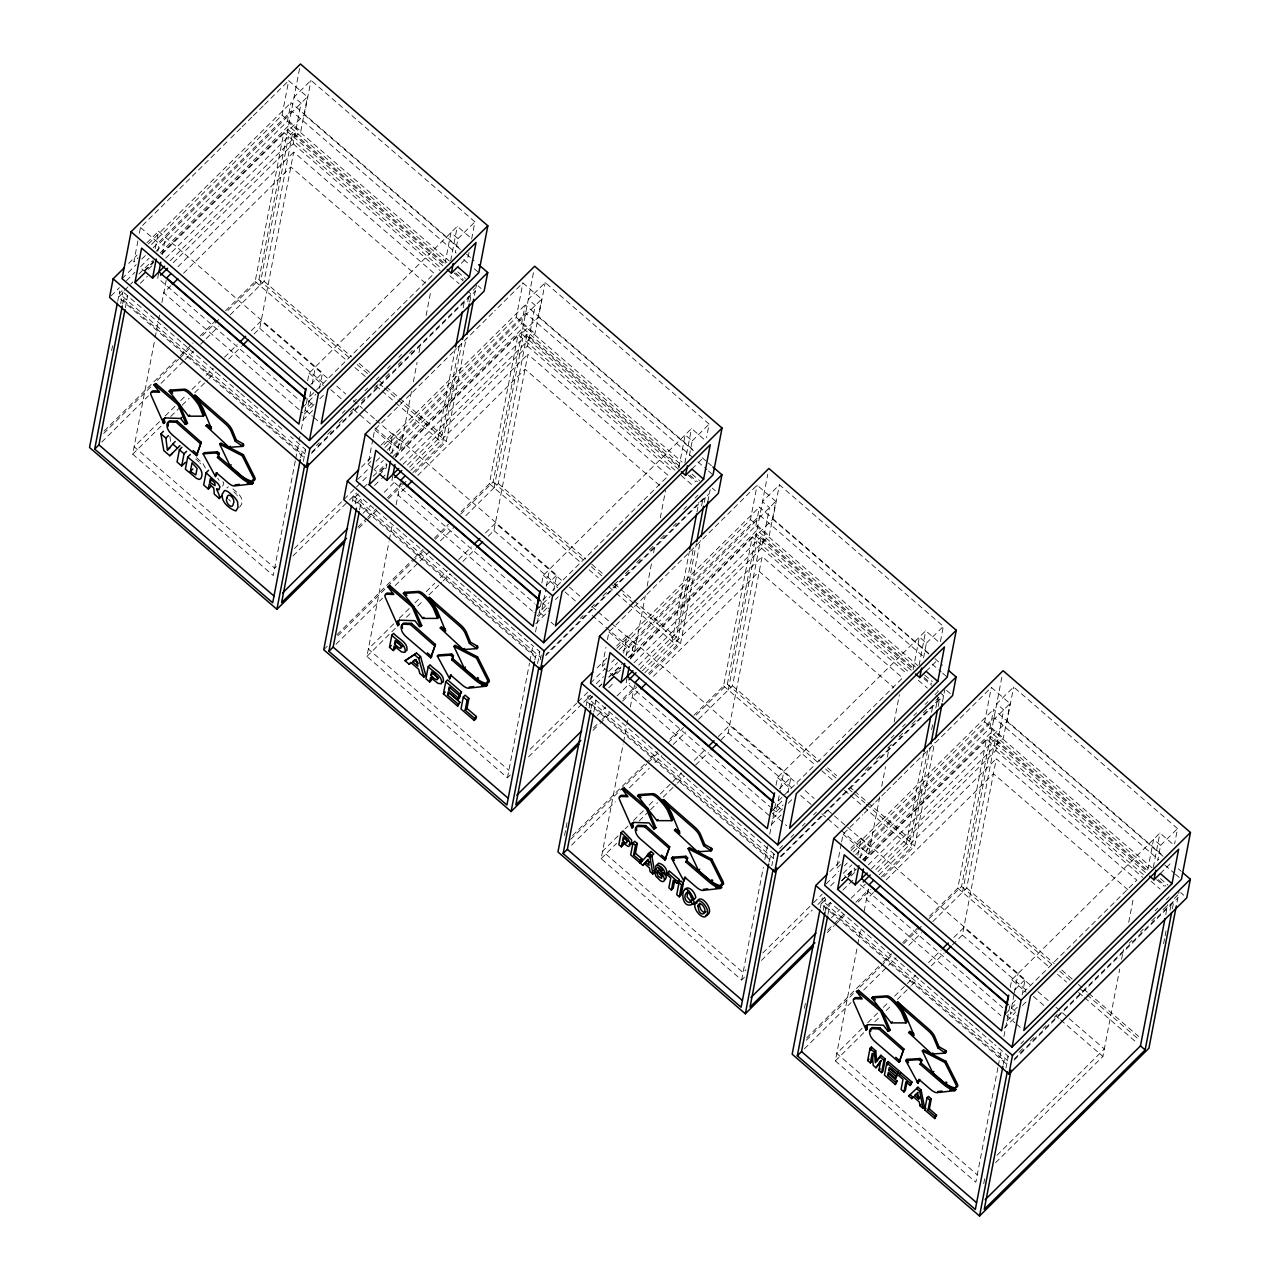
<?xml version="1.0" encoding="UTF-8"?>
<svg xmlns="http://www.w3.org/2000/svg" width="1280" height="1280" viewBox="0 0 1280 1280"><rect width="100%" height="100%" fill="white"/><g stroke="black" fill="none" stroke-linecap="round" stroke-linejoin="round"><path stroke-width="0.75" stroke-dasharray="5 3.75" d="M117.696 301.328L119.664 291.056M111.616 350.64L112.752 344.752M120.688 303.584L122.944 291.824M122.64 303.984L123.392 300.048L127.632 295.856L125.376 307.632M137.888 240.896L133.84 261.968L138.08 257.776M139.376 233.232L140.48 227.488L229.408 139.408M152.272 263.872L153.008 260.048M155.216 248.544L158.544 231.312L322.48 372.88L319.536 388.208M157.744 251.328L159.216 243.664L307.424 96.864L288.688 80.688L282.048 115.168L150.784 245.184M158.624 273.408L157.728 278.048L300.128 401.008M162.24 254.624L165.568 237.376M295.296 460.896L273.232 575.536L132.704 454.192L154.784 339.552M155.152 337.616L158.16 322.016M158.528 320.064L159.664 314.224M161.904 302.528L166.656 277.904M225.536 310.8L255.168 281.44L283.872 132.432L440.912 268.032M156.144 251.264L287.408 121.232L290.992 102.64L460.496 248.992M227.872 310.48L258.928 279.728L299.712 67.904M259.856 285.488L288.544 136.48M230.208 314.848L264.096 281.28L292.784 132.272L445.136 263.84M173.264 262.672L293.248 143.84L301.072 103.152L294.048 97.088L310.992 80.304L474.928 221.872L471.616 239.12M254.096 333.952L259.744 328.352L293.696 152.064L434.208 273.408L307.168 399.248L300.56 433.616M170.224 260.672L300.784 131.344L307.424 96.864M442.832 265.776L287.408 131.568L304.352 114.784L310.992 80.304M307.632 380.768L309.104 373.104L457.312 226.288L471.664 238.688M295.68 458.944L298.688 443.36M299.056 441.408L300.176 435.568M310.656 391.712L307.632 407.488L313.264 401.888M312.144 384.048L315.456 366.816M300.64 457.68L301.392 453.76L305.632 449.568L290.544 436.544M303.36 461.328L305.632 449.568M352.272 501.616L353.872 493.296M355.264 503.856L357.152 494.048L361.84 498.096L357.6 502.288L356.848 506.208M372.432 468L368.048 464.208L372.832 439.312M373.216 437.392L374.688 429.728L456.56 348.64M359.568 509.856L361.456 500.064M386.848 464.192L386.112 468.032L379.76 474.32L373.904 469.264M389.424 450.784L392.752 433.552L556.688 575.12L553.376 592.352M391.952 453.568L393.424 445.904L541.632 299.104L522.896 282.928L494.672 310.88M392.832 475.648L391.936 480.288L534.336 603.248M396.448 456.848L399.776 439.616M411.456 391.584L400.272 449.696L373.072 426.208M413.344 381.84L417.088 362.352M418.96 352.608L420.464 344.816M426.096 315.584L430.976 290.24M510.256 774.976L507.44 777.776L366.912 656.432L388.992 541.792M389.36 539.84L392.368 524.256M396.112 504.768L400.864 480.144M445.072 263.232L450.96 232.592L458 238.656L455.408 252.064M450.688 260.768L457.312 226.288M469.024 252.528L468.288 256.352L457.712 266.848M437.856 439.184L455.216 348.992M463.152 307.824L464.656 299.968M409.616 467.136L442.096 434.992L459.456 344.8M467.76 301.664L469.28 293.824M412.896 472.592L442.544 443.232L461.792 343.232M469.728 302.064L471.232 294.224L467.712 291.184M415.248 472.272L446.288 441.504L466.192 338.208M474.448 295.344L476.416 285.056M384.976 447.424L516.256 317.408L522.896 282.928M461.152 511.632L489.376 483.68L518.08 334.672L675.104 470.272M390.352 453.504L521.616 323.472L525.2 304.88L694.688 451.232M460.672 514.112L493.136 481.952L533.92 270.144M494.064 487.712L522.752 338.704M465.84 515.68L498.304 483.52L526.992 334.512L679.344 466.064M407.472 464.912L527.456 346.064L535.28 305.392L528.256 299.328L545.2 282.544L709.136 424.112L706.56 437.52M488.304 536.192L493.952 530.592L527.904 354.304L668.416 475.648L552.672 590.304M403.008 464.304L534.992 333.584L541.632 299.104M678.528 469.296L521.616 333.808L538.56 317.024L545.2 282.544M541.84 583.008L543.312 575.344L691.52 428.528L705.872 440.912M507.44 777.776L529.504 663.136M529.888 661.184L532.88 645.6M535.52 631.952L541.376 601.488M535.84 604.544L541.824 609.728L545.984 588.208M546.352 586.288L549.664 569.04M534.848 659.92L535.6 656L539.84 651.792L535.312 647.888M537.568 663.568L539.84 651.792M540.352 659.728L541.248 655.072M586.112 705.808L588.08 695.52M564.56 835.504L565.696 829.616M566.064 827.648L567.2 821.776M589.104 708.048L591.36 696.288L665.44 760.256M591.056 708.448L591.808 704.528L596.048 700.336L593.776 712.096M608.112 671.504L602.256 666.448L605.936 647.296M607.408 639.632L608.896 631.968L757.104 485.152L775.84 501.344L769.2 535.824L638.64 665.152M623.632 653.024L626.96 635.792L790.896 777.344L787.952 792.672M626.144 655.808L627.632 648.144L775.84 501.344M627.04 677.888L626.144 682.528L770.048 806.784M630.656 659.088L633.984 641.856M628.832 657.52L634.48 651.936L645.296 595.776M647.168 586.032L651.664 562.64M653.552 552.896L655.056 545.104M660.304 517.808L665.552 490.528M744.464 977.216L741.648 980L601.12 858.656L623.2 744.032M623.568 742.08L628.064 718.688M630.32 707.008L635.072 682.384M678.896 467.392L685.168 434.832L692.208 440.896L688.88 458.128M684.88 463.008L691.52 428.528M672.064 641.424L689.424 551.232M696.976 512.016L698.864 502.208M642.416 670.784L676.288 637.216L693.664 547.04M701.6 505.856L703.104 498.016M648.512 673.424L676.752 645.456L696.384 543.504M704.304 502.336L705.44 496.448L545.936 654.448M649.44 674.512L680.496 643.744L700.4 540.448M707.904 501.472L710.144 489.776M619.184 649.664L750.464 519.632L757.104 485.152M693.936 715.264L723.584 685.904L752.288 536.896L909.312 672.496M625.968 654.336L755.824 525.712L759.408 507.104L928.896 653.472M696.288 714.96L727.344 684.192L767.76 474.336M728.272 689.952L756.96 540.944M698.624 719.312L732.512 685.76L761.2 536.752L913.552 668.304M640.256 668.544L761.648 548.304L769.488 507.632L762.464 501.568L779.408 484.784L943.344 626.352L940.032 643.584M721.104 739.824L728.16 732.832L762.112 556.544L902.624 677.888L815.12 764.576M911.248 670.24L755.824 536.048L772.768 519.264L779.408 484.784M776.048 785.232L777.52 777.568L925.728 630.768L940.08 643.152M741.648 980L763.344 867.328M764.848 859.52L767.472 845.888M769.728 834.192L775.584 803.728L813.696 765.968M771.536 808.08L776.032 811.968L780.176 790.432M780.544 788.528L783.872 771.28M769.056 862.144L769.808 858.224L774.048 854.032L771.776 865.792M820.304 908.032L822.288 897.76M804.432 1008.32L805.552 1002.448M823.312 910.288L825.568 898.528M824.88 912.656L826.016 906.768L830.256 902.576L919.248 979.424M841.248 843.776L836.464 868.688L840.688 864.48M841.616 841.856L843.104 834.208L862.864 814.624M827.984 914.336L830.256 902.576M857.84 855.264L861.152 838.016L1025.104 979.584L1022.16 994.912M860.352 858.048L861.84 850.384L1010.048 703.568L991.312 687.392L909.44 768.496M864.864 861.328L868.192 844.096M863.04 859.76L868.688 854.176L879.872 796.064M881.744 786.32L885.504 766.832M887.376 757.088L889.248 747.344M894.128 722L899.392 694.72M997.92 1067.616L975.856 1182.24L835.328 1060.896L857.392 946.272M857.776 944.32L860.784 928.736M864.16 911.184L869.264 884.624M913.104 669.632L919.376 637.056L926.4 643.136L923.456 658.448M919.088 665.248L925.728 630.768M906.272 843.648L923.632 753.472M931.568 712.288L933.072 704.448M878.032 871.616L910.496 839.456L928.24 747.312M931.648 729.664L932.784 723.776M935.792 708.096L937.68 698.288M881.312 877.056L910.944 847.696L930.208 747.712M938.128 706.528L939.648 698.688L936.128 695.664M883.648 876.752L914.704 845.984L934.608 742.688M942.48 701.76L944.832 689.536M853.392 851.904L984.672 721.872L991.312 687.392M929.568 916.112L957.792 888.144L986.48 739.136L1143.52 874.736M858.752 857.968L990.032 727.952L993.616 709.344L1163.104 855.712M929.088 918.592L961.552 886.432L1002.336 674.624M962.48 892.192L991.168 743.184M932.832 921.552L966.704 888L995.408 738.992L1147.76 870.544M875.872 869.392L995.856 750.544L1003.696 709.872L996.672 703.792L1013.616 687.024L1177.552 828.592L1174.608 843.904M952.48 944.848L962.368 935.072L996.304 758.784L1136.832 880.128L1021.088 994.768M871.424 868.784L1003.408 738.048L1010.048 703.568M1145.456 872.48L990.032 738.272L1006.976 721.504L1013.616 687.024M1010.256 987.472L1011.728 979.808L1159.936 833.008L1174.288 845.392M998.304 1065.664L1001.296 1050.064M1003.936 1036.432L1009.792 1005.952L1015.44 1000.368M1014.016 994.592L1010.24 1014.192L1017.296 1007.2M1014.384 992.672L1018.08 973.52M1003.264 1064.384L1004.016 1060.464L1008.256 1056.272L994.672 1044.544M983.712 1183.712L984.848 1177.84M1005.984 1068.032L1008.256 1056.272M995.616 1162.672L1102.896 1056.416L1119.712 969.056M1121.584 959.312L1123.456 949.568M1128.72 922.288L1133.216 898.896M1147.68 869.952L1153.584 839.296L1160.608 845.36L1157.664 860.688M1153.296 867.488L1159.936 833.008M1165.776 914.528L1167.664 904.72M1163.584 943.664L1164.72 937.776M1165.104 935.824L1166.224 929.936M1170 910.336L1171.52 902.496M1172.336 908.768L1173.856 900.928L1014.352 1058.912M1177.056 902.048L1179.04 891.776M226.864 487.952L228.32 486.848M230.816 138.016L240.704 128.224M242.112 126.832L251.984 117.04M253.408 115.632L263.28 105.856M264.688 104.448L287.28 82.08M146.896 242.848L158.544 231.312M128.672 263.424L137.136 255.04M148.432 243.856L290.992 102.64M122.064 278.656L136.176 264.672M141.824 259.088L146.048 254.88M153.12 247.888L291.44 110.88L456.144 253.088M110.976 296L119.44 287.616M126.496 280.624L134.96 272.24M140.608 266.64L149.088 258.256M122.016 290.736L119.2 293.536L305.04 454.016M138.96 273.952L151.664 261.376M160.128 252.992L288.576 125.76L447.232 262.752M124.368 290.416L132.832 282.032M144.128 270.848L154 261.056M161.056 254.064L283.872 132.432M122.704 293.056L118.48 297.248L305.84 459.04M145.296 270.688L153.76 262.304M162.24 253.904L287.856 129.472L443.504 263.856M151.904 265.792L145.552 272.08L141.152 268.288M140.336 283.28L147.392 276.288M165.744 258.112L292.784 132.272M177.952 266.72L293.696 152.064M170.848 285.792L163.792 292.784L302.8 412.816M183.552 273.216L290.832 166.944L425.312 283.072M104.144 431.04L178.944 356.944M180.368 355.536L193.072 342.96M200.128 335.968L215.648 320.592M103.664 433.52L151.648 385.984M157.296 380.384L178.464 359.408M179.888 358.016L189.76 348.224M202.464 335.648L213.76 324.464M215.168 323.056L219.408 318.864M101.76 442.08L148.352 395.936M161.056 383.344L183.632 360.976M185.04 359.584L193.52 351.2M200.576 344.208L204.8 340.016M206.224 338.608L218.928 326.032M159.552 421.584L134.144 446.752L274.656 568.096L278.896 563.904M165.184 415.984L175.072 406.208M180.72 400.608L186.368 395.024M192.016 389.424L200.48 381.04M206.128 375.44L213.184 368.448M224.48 357.264L237.184 344.688M251.296 330.704L261.184 320.912L329.168 379.632M132.704 454.192L160.944 426.224M170.816 416.432L180.704 406.656M182.112 405.248L189.168 398.256M194.816 392.672L207.52 380.08M208.928 378.688L215.984 371.696M228.688 359.12L241.392 346.528M310.832 384.416L322.48 372.88M458 238.656L474.928 221.872M302.464 407.584L315.872 394.304M304.304 414.128L314.192 404.336M319.84 398.752L325.488 393.152M302.88 420.208L314.576 408.608M342.336 413.216L345.152 410.416M353.632 402.032L356.448 399.232M364.912 390.832L367.744 388.048M376.208 379.648L379.04 376.864M387.504 368.464L390.32 365.68M398.8 357.28L401.616 354.48M316.432 445.536L319.264 442.736M327.728 434.352L331.968 430.16M339.024 423.168L343.264 418.976M350.32 411.984L355.968 406.384M361.616 400.8L367.248 395.2M374.32 388.208L378.544 384.016M385.6 377.024L389.84 372.832M398.304 364.448L401.136 361.648M409.6 353.264L412.432 350.464M473.12 290.336L475.952 287.536M311.728 452.208L471.232 294.224M311.488 453.44L475.232 291.264M457.968 347.232L493.248 312.288M381.104 445.088L392.752 433.552M361.456 467.056L371.344 457.28M384.048 444.688L525.2 304.88M368.048 464.208L370.864 461.408M357.68 479.488L368.976 468.304M376.032 461.312L380.256 457.12M387.312 450.128L525.648 313.12L691.856 456.64M294.416 548.512L367.824 475.808M374.816 468.88L383.344 460.432M292.992 555.952L348.048 501.424M349.456 500.032L356.512 493.04M373.168 476.192L386.16 463.68M392.928 456.624L522.784 327.984L681.44 464.992M364.208 487.056L367.04 484.272M379.744 471.68L386.8 464.688M395.264 456.304L518.08 334.672M358.336 493.888L352.688 499.488L538.544 659.968M380.912 471.52L386.56 465.936M395.024 457.536L522.064 331.712L679.216 467.408M374.544 485.52L380.192 479.92M381.6 478.528L385.84 474.336M399.952 460.352L526.992 334.512M363.04 513.28L370.096 506.288M384.208 492.304L395.504 481.12M410.736 470.352L527.904 354.304M357.84 527.12L366.32 518.72M367.728 517.328L376.192 508.944M387.488 497.76L403.008 482.368M358.784 528.192L365.84 521.2M367.248 519.808L377.136 510.016M388.416 498.832L401.12 486.256M402.544 484.848L406.768 480.656M405.056 488.032L398 495.024L532.48 611.136M417.76 475.44L525.04 369.184L659.52 485.312M336.928 634.672L413.152 559.168M414.56 557.776L423.04 549.392M434.336 538.208L448.448 524.224M323.744 649.744L327.984 645.536M337.872 635.76L385.856 588.224M387.264 586.816L411.264 563.056M412.672 561.648L423.968 550.464M435.264 539.28L447.968 526.704M335.968 644.304L382.544 598.176M395.248 585.584L431.952 549.232M440.432 540.848L454.544 526.864M393.744 623.824L368.336 648.992L508.864 770.336M399.392 618.224L409.28 608.448M414.928 602.848L420.576 597.264M426.224 591.664L434.688 583.28M440.336 577.68L447.392 570.688M458.688 559.504L471.392 546.928M485.504 532.944L495.392 523.152L561.872 580.56M366.912 656.432L396.56 627.072M406.432 617.28L410.672 613.088M417.728 606.096L423.376 600.496M429.024 594.912L441.728 582.32M443.136 580.928L450.192 573.936M462.896 561.36L475.6 548.768M546.368 585.344L556.688 575.12M692.208 440.896L709.136 424.112M542.8 600.08L547.024 595.888M536.672 609.824L550.08 596.528M541.824 609.728L548.896 602.736M546.992 607.968L538.512 616.368L533.984 612.448M555.456 599.584L558.272 596.784M535.76 623.744L550.048 609.6L543.024 603.52M691.92 469.072L702.496 458.592M683.824 509.184L686.64 506.384M695.104 498L697.936 495.2M580.288 618.416L583.104 615.616M591.584 607.232L594.4 604.432M602.88 596.032L607.104 591.84M614.16 584.848L618.4 580.656M625.456 573.664L629.696 569.472M636.752 562.48L642.4 556.896M649.456 549.904L653.696 545.712M660.752 538.72L664.976 534.528M673.456 526.128L676.272 523.328M545.696 655.68L709.44 493.504M616.624 646.016L626.96 635.792M597.072 667.904L606.96 658.112M616.848 648.32L759.408 507.104M602.256 666.448L605.072 663.648M590.464 683.136L604.592 669.152M611.648 662.16L614.464 659.36M622.944 650.976L759.856 515.344L924.56 657.568M530.048 749.36L576.624 703.216M577.968 701.872L587.856 692.08M596.32 683.696L603.44 676.656M609.024 671.12L617.552 662.672M590.432 695.216L587.6 698L774.976 859.792M598.896 686.816L601.728 684.032M608.784 677.04L621.488 664.448M628.544 657.456L756.992 530.224L915.648 667.232M528.608 756.8L582.256 703.664M583.664 702.272L590.72 695.28M599.184 686.896L602.016 684.096M609.072 677.104L620.368 665.92M612.544 675.312L621.008 666.928M630.88 657.136L752.288 536.896M592.544 696.128L586.896 701.728L772.752 862.208M613.712 675.168L620.768 668.176M630.656 658.384L756.272 533.952L911.904 668.336M620.32 670.256L613.968 676.56L609.568 672.768M608.752 687.76L614.4 682.16M634.16 662.592L761.2 536.752M597.248 715.52L605.712 707.136M617.008 695.952L629.712 683.36M644.944 672.592L762.112 556.544M593.456 727.952L600.528 720.96M601.936 719.568L608.992 712.576M623.104 698.592L635.808 686.016M592.992 730.432L598.624 724.848M600.048 723.44L611.328 712.256M622.624 701.072L636.736 687.088M637.84 691.664L632.208 697.264L771.216 817.296M653.376 676.288L759.248 571.424L893.728 687.552M572.544 835.52L648.768 760.016M650.192 758.608L657.248 751.616M669.952 739.04L681.232 727.856M570.656 839.392L646.88 763.888M648.304 762.496L658.176 752.704M668.064 742.912L683.584 727.536M571.584 845.152L615.344 801.808M629.456 787.824L649.216 768.256M654.864 762.656L661.92 755.664M673.216 744.48L685.92 731.904M618.08 835.84L602.544 851.232L743.072 972.56L745.904 969.776M625.136 828.848L627.952 826.064M633.6 820.464L643.488 810.672M649.136 805.088L654.784 799.488M660.432 793.904L681.6 772.928M694.304 760.352L705.6 749.152M718.304 736.576L729.584 725.392L797.584 784.112M601.12 858.656L616.64 843.28M639.232 820.912L649.104 811.12M650.528 809.728L657.584 802.736M663.232 797.152L675.936 784.56M677.344 783.168L684.4 776.176M695.696 764.992L708.4 752.4M779.248 788.88L790.896 777.344M926.4 643.136L943.344 626.352M772.144 810.8L784.288 798.768M776.032 811.968L783.104 804.976M772.72 818.592L782.608 808.816M788.256 803.216L793.904 797.632M771.296 824.672L782.992 813.088M926.112 671.312L936.704 660.832M779.696 848.448L782.512 845.648M790.976 837.264L793.808 834.464M802.272 826.08L805.104 823.28M813.568 814.88L816.384 812.096M891.2 737.984L894.032 735.2M902.496 726.8L905.312 724M913.792 715.616L916.608 712.816M925.088 704.432L927.904 701.632M934.96 694.64L939.2 690.448M865.312 770.32L869.552 766.112M876.608 759.136L880.832 754.928M887.888 747.936L893.536 742.352M899.184 736.752L904.832 731.168M911.888 724.176L916.128 719.984M923.184 712.992L927.424 708.8M935.888 700.4L938.72 697.616M780.144 856.688L939.648 698.688M781.312 856.528L943.648 695.744L937.6 690.512M864.272 813.232L874.144 803.44M875.568 802.048L885.44 792.256M886.848 790.864L896.736 781.072M898.144 779.68L908.032 769.888M850.832 848.24L861.152 838.016M829.872 871.536L839.76 861.744M851.04 850.56L993.616 709.344M826.096 883.968L838.8 871.376M844.432 865.792L847.264 862.992M855.728 854.608L994.064 717.584L1158.768 859.808M762.832 952.992L810.832 905.456M813.584 902.72L822.128 894.272M830.528 885.936L836.24 880.288M843.232 873.36L851.76 864.912M824.64 897.44L821.808 900.24L1007.664 1060.72M841.568 880.672L854.272 868.08M862.752 859.696L991.2 732.464L1148.352 868.16M761.408 960.432L812.224 910.096M817.872 904.512L824.928 897.52M841.856 880.736L854.56 868.16M848.16 876.16L855.216 869.168M863.68 860.784L986.48 739.136M825.328 899.76L821.104 903.968L1008.464 1065.744M847.92 877.392L856.384 869.008M864.848 860.624L990.48 736.176L1147.632 871.872M854.528 872.496L848.176 878.8L843.776 875.008M842.96 889.984L854.256 878.8M868.368 864.816L995.408 738.992M831.456 917.76L839.92 909.376M851.216 898.176L865.328 884.208M879.152 874.832L996.304 758.784M827.664 930.192L844.608 913.408M855.904 902.224L868.608 889.648M827.2 932.672L834.256 925.68M835.664 924.288L844.128 915.888M858.24 901.904L870.944 889.328M873.472 892.496L866.4 899.488L1000.88 1015.616M886.176 879.92L993.44 773.664L1127.92 889.776M806.752 1037.744L881.568 963.648M882.976 962.256L891.456 953.856M902.736 942.672L918.272 927.296M806.272 1040.224L854.272 992.688M859.92 987.104L879.68 967.52M881.088 966.128L892.384 954.944M903.68 943.76L916.384 931.168M917.792 929.776L922.032 925.584M804.384 1048.784L850.96 1002.64M863.664 990.064L896.128 957.904M908.832 945.328L921.536 932.736M862.16 1028.288L836.752 1053.456L977.28 1174.8M867.808 1022.704L877.696 1012.912M883.344 1007.328L888.992 1001.728M894.624 996.144L905.92 984.96M907.328 983.552L915.808 975.168M928.512 962.576L941.216 950M953.92 937.408L963.792 927.632L1030.288 985.04M835.328 1060.896L864.96 1031.536M874.848 1021.76L880.496 1016.16M886.144 1010.56L891.792 1004.976M897.44 999.376L910.144 986.8M911.552 985.408L918.608 978.416M931.312 965.824L944.016 953.248M1014.784 989.808L1025.104 979.584M1160.608 845.36L1177.552 828.592M1005.088 1014.288L1017.088 1002.4M1006.928 1020.832L1015.392 1012.448M1022.464 1005.456L1026.688 1001.264M1004.176 1028.224L1017.2 1015.328M1160.32 873.552L1170.912 863.072M1020.96 1043.696L1023.776 1040.896M1155.056 910.864L1157.872 908.064M1166.352 899.68L1169.168 896.88M1019.056 1052.24L1023.296 1048.048M1030.352 1041.056L1034.592 1036.864M1043.056 1028.48L1045.872 1025.68M1054.352 1017.296L1057.168 1014.496M1129.168 943.184L1131.984 940.4M1140.448 932L1143.28 929.2M1151.744 920.816L1155.984 916.624M1163.04 909.632L1167.28 905.44M1174.336 898.448L1178.56 894.256M1014.112 1060.16L1177.856 897.968M997.04 1155.232L1104.32 1048.976L1055.968 1007.216M239.616 507.28L241.808 503.84L241.376 498.144A8.064 2.72 45.3 0 0 237.52 492.864L232.816 488.8M222.608 486.16L223.808 483.216L221.952 480.08M233.904 491.792L236.448 494.208M466.544 254.224L474.112 260.752M702.256 457.76L706.8 461.68M708.32 462.992L711.344 465.6M934.96 658.688L942.528 665.232M1178.24 868.768L1181.264 871.392M304.352 114.784L460.768 249.856M538.56 317.024L693.472 450.8M772.768 519.264L929.184 654.336M1006.976 721.504L1163.392 856.576M463.696 259.616L468.24 263.536M474.272 268.752L478.816 272.672M697.904 461.856L706.976 469.68M708.48 470.992L713.024 474.896M932.112 664.096L941.184 671.92M942.688 673.232L947.216 677.136M1164.816 865.024L1173.872 872.848M1175.392 874.16L1181.424 879.376M282.048 115.168L300.784 131.344M516.256 317.408L534.992 333.584M750.464 519.632L769.2 535.824M984.672 721.872L1003.408 738.048M287.408 121.232L449.344 261.056M478.096 285.888L481.12 288.496M521.616 323.472L682.032 461.984M712.304 488.128L715.328 490.736M755.824 525.712L917.76 665.536M946.512 690.352L951.04 694.272M990.032 727.952L1151.968 867.776M1180.72 892.592L1183.744 895.216M457.808 271.888L465.376 278.416M692.016 474.128L699.568 480.64M924.72 675.056L932.272 681.584M1160.432 878.592L1167.984 885.12M455.696 272.96L463.248 279.472M689.904 475.184L697.44 481.696M924.112 677.424L931.648 683.936M1158.32 879.664L1165.856 886.176M454.08 272.992L463.136 280.832M688.288 475.232L695.84 481.76M924 678.768L931.552 685.296M1156.688 879.712L1164.256 886.224M449.952 275.84L459.008 283.664M681.152 475.472L693.216 485.904M918.368 680.32L927.424 688.128M1151.072 881.248L1160.112 889.072M293.248 143.84L440.144 270.672M527.456 346.064L672.848 471.616M761.648 548.304L907.056 673.856M995.856 750.544L1142.752 877.392M264.096 281.28L351.584 356.832M359.12 363.344L369.68 372.464M378.736 380.272L384.768 385.488M386.272 386.8L442.096 434.992M498.304 483.52L585.792 559.072M591.824 564.288L603.888 574.704M614.448 583.824L618.976 587.728M620.48 589.024L632.544 599.456M634.064 600.752L676.288 637.216M732.512 685.76L820 761.312M827.536 767.824L836.592 775.632M850.16 787.36L853.184 789.968M854.688 791.264L910.496 839.456M966.704 888L1054.208 963.552M1061.744 970.064L1072.304 979.168M1078.336 984.384L1087.392 992.208M1088.896 993.504L1138.672 1036.48M258.928 279.728L349.584 358M357.152 364.528L367.728 373.664M379.808 384.096L382.832 386.704M384.352 388.016L396.432 398.448M397.936 399.76L446.288 441.504M493.136 481.952L583.792 560.24M591.36 566.768L601.936 575.904M612.512 585.04L617.04 588.944M623.088 594.16L680.496 643.744M727.344 684.192L819.52 763.792M825.552 769.008L836.144 778.144M848.224 788.576L864.848 802.928M866.352 804.24L914.704 845.984M961.552 886.432L1052.208 964.72M1059.76 971.248L1070.336 980.368M1079.408 988.208L1085.456 993.424M1086.96 994.72L1139.856 1040.4M255.168 281.44L347.344 361.024M354.896 367.536L365.456 376.656M376 385.776L380.528 389.68M382.048 390.992L394.112 401.408M395.616 402.704L442.544 443.232M489.376 483.68L581.552 563.264M589.104 569.776L598.144 577.6M608.704 586.704L614.736 591.92M616.256 593.216L676.752 645.456M723.584 685.904L814.256 764.192M821.792 770.72L833.856 781.136M844.416 790.256L848.944 794.16M850.448 795.456L862.528 805.888M864.032 807.184L910.944 847.696M957.792 888.144L1049.968 967.744M1057.504 974.256L1066.56 982.064M1078.624 992.48L1083.152 996.4M1084.656 997.696L1137.456 1043.28M336.736 386.16L345.792 393.984M353.344 400.512L362.416 408.336M363.92 409.648L374.496 418.768M376.016 420.08L401.696 442.256M569.424 587.088L581.504 597.52M592.096 606.656L596.624 610.576M598.128 611.872L610.224 622.32M611.728 623.616L635.904 644.496M805.136 790.624L814.208 798.464M827.808 810.208L870.112 846.736M1037.84 991.568L1049.92 1002M259.744 328.352L324.72 384.464M330.768 389.68L342.848 400.112M353.424 409.248L371.552 424.912M493.952 530.592L558.928 586.704M564.976 591.92L575.552 601.056M592.16 615.408L604.256 625.84M605.76 627.152L634.48 651.936M728.16 732.832L791.616 787.632M800.688 795.456L811.264 804.592M821.84 813.728L826.368 817.632M827.888 818.944L868.688 854.176M962.368 935.072L1027.344 991.168M1033.376 996.384L1045.472 1006.832M1056.048 1015.968L1059.072 1018.576M1060.576 1019.872L1102.896 1056.416M140.48 227.488L159.216 243.664M309.104 373.104L323.456 385.488M374.688 429.728L393.424 445.904M543.312 575.344L557.664 587.728M608.896 631.968L627.632 648.144M777.52 777.568L790.4 788.704M843.104 834.208L861.84 850.384M1011.728 979.808L1026.064 992.192M308.816 401.296L315.84 407.36M777.232 805.76L784.256 811.824M1011.44 1008L1018.464 1014.064M860.352 884.768L1002.752 1007.728M305.28 410L312.416 416.176M313.888 417.44L318.272 421.232M539.488 612.24L543.696 615.888M551.024 622.208L553.952 624.736M772.288 813.264L786.688 825.712M1006.496 1015.504L1015.04 1022.88M1016.512 1024.144L1022.352 1029.2M124.128 292.832L181.936 342.752M183.44 344.048L239.264 392.256M240.768 393.552L263.392 413.088M264.896 414.4L284.512 431.328M363.344 499.408L452.352 576.256M453.856 577.552L476.48 597.088M477.984 598.4L509.664 625.744M511.184 627.056L533.808 646.592M666.944 761.552L722.752 809.744M724.272 811.056L776.384 856.064M920.768 980.72L943.392 1000.256M944.896 1001.568L967.52 1021.104M969.024 1022.4L993.168 1043.248M353.392 495.776L540.768 657.552M123.392 300.048L301.392 453.76M357.6 502.288L535.6 656M591.808 704.528L769.808 858.224M826.016 906.768L1004.016 1060.464M196.608 457.68L202.976 463.664L205.568 468.304M195.824 459.12L198.976 461.92M228.672 499.328L230.432 501.232M217.712 478.144L219.168 480.384M199.856 462.912L200.496 463.84M236.944 495.008L237.264 495.84M169.904 436.384L170.672 442.304"/><path stroke-width="1.5" d="M654.288 870.752L655.888 876.208L659.936 880.288A5.424 1.84 45.3 0 0 662.768 881.584C670.288 880.848 648.464 856.432 662.528 872.608L665.12 874.72C665.248 870.192 660.992 865.408 656.608 865.008L655.696 866.256L656.24 869.312L661.616 876.464L661.664 878.352L658.128 876.288L656.832 872.672L654.288 870.752L656.112 868.944M696.768 903.344C699.2 889.296 717.504 913.504 705.52 915.392M124.432 267.616L113.136 278.8L109.552 297.408L306.288 467.28L484.144 291.12L487.728 272.512L478.656 264.672M117.312 303.28L89.536 447.504L276.912 609.296L344.656 542.176M131.088 231.776L122.064 278.656L309.424 440.448L478.816 272.672L487.84 225.792L300.464 64L131.088 231.776L318.448 393.568L309.424 440.448M300.256 459.632L272.704 602.768L94.704 449.072L122.272 305.936M94.704 449.072L98.944 444.864L124.992 309.584M134.96 282.56L141.6 248.096L305.552 389.648L298.912 424.128L134.96 282.56L145.552 272.08L152.576 278.144L164.576 266.256M152.576 278.144L156.256 258.992M160.768 262.272L158.928 271.856L305.824 398.704M181.92 447.328L179.392 449.776L177.04 462L181.68 466.016L185.488 462.32M181.68 466.016L184.032 453.792L186.576 451.344M187.728 456.976L185.376 469.2L196.624 478.464L199.264 479.424L200.912 478.56C205.664 468.832 193.184 462.448 187.728 456.976L190.256 454.528M190.368 471.408L192.032 462.816L197.104 468.416L195.776 474.944L190.368 471.408L192.896 468.944M208.56 470.32L206.032 472.784L203.68 485.008L208.32 489.024L210.848 486.56M208.32 489.024L209.312 483.856L213.792 488.192L214.272 494.144L219.296 498.496L221.84 495.936M209.648 482.144L210.32 478.608L214.864 483.024L215.04 485.648L209.648 482.144L212.176 479.68M219.296 498.496C221.088 494.992 212.752 485.408 218.816 489.856L220 486.912L218.16 483.776L206.032 472.784M302.464 407.584L306.16 388.432M276.912 609.296L304.688 465.072M306.288 467.28L309.872 448.688L487.728 272.512M308.432 463.408L281.616 602.608L346.56 538.304M358.64 469.856L347.344 481.04L343.76 499.632L540.496 669.52L718.352 493.344L721.936 474.752L712.848 466.912M351.52 505.52L323.744 649.744L511.12 811.52L578.864 744.416M365.296 434.016L356.272 480.896L543.632 642.688L713.024 474.896L722.048 428.032L534.672 266.24L365.296 434.016L552.656 595.808L543.632 642.688M534.464 661.872L506.912 805.008L328.912 651.296L356.48 508.176M328.912 651.296L333.152 647.104L359.2 511.824M369.168 484.8L375.808 450.32L539.76 591.888L533.12 626.368L369.168 484.8L379.76 474.32L386.784 480.384L398.784 468.496M386.784 480.384L390.464 461.232M394.976 464.512L393.136 474.096L540.032 600.944M447.136 269.488L451.36 273.136L453.2 263.552M395.68 645.68L395.104 648.736L393.28 650.544L389.504 647.28L391.84 635.152L393.648 633.344C397.712 638.448 408.64 642.544 406.848 650.512L405.952 650.896M393.28 650.544L394.16 645.968L401.552 651.936L405.024 652.32C406.816 644.336 395.888 640.256 391.84 635.152M394.56 643.92L395.216 640.464C402.896 644.64 403.792 653.584 394.56 643.92L396.368 642.112L402.72 646.752M455.6 347.024L462.4 311.744M469.424 276.96L476.064 242.48L327.84 389.28L321.2 423.76L469.424 276.96L457.712 266.848L451.36 273.136M462.544 339.312L469.344 304.016M466.944 334.32L473.696 299.232M442.368 682.336L443.264 681.952C445.056 673.984 434.112 669.888 430.064 664.784L428.24 666.592L425.904 678.72L429.696 681.984L431.504 680.176L432.096 677.12M429.696 681.984L430.576 677.408L437.968 683.376L441.44 683.76C443.232 675.776 432.304 671.696 428.24 666.592M430.96 675.36L431.632 671.904C439.296 676.08 440.208 685.024 430.96 675.36L432.784 673.552L438.512 678.064M457.68 706.16L458.08 704.096L447.584 695.04L449.408 693.232L459.904 702.304L457.68 706.16L443.408 693.824L445.744 681.712L447.568 679.904L461.504 691.936L459.28 695.776L461.504 691.936M447.584 695.04L448.224 691.744L457.648 699.888L459.472 698.096L459.872 696.048L449.136 687.024L448.608 689.712L458.048 697.856L457.648 699.888M463.312 696.992L460.992 709.008L474.208 720.416L476.032 718.608L476.416 716.56L466.992 708.416L468.912 698.448L465.136 695.184L463.312 696.992L467.088 700.256L465.168 710.224L474.592 718.368L474.208 720.416M536.672 609.824L540.368 590.656M511.12 811.52L538.896 667.296M540.496 669.52L544.08 650.928L721.936 474.752M542.64 665.648L515.824 804.848L580.752 740.544M592.848 672.096L581.552 683.28L577.968 701.872L774.704 871.76L952.56 695.584L956.144 676.992L948.576 670.464M585.728 707.744L557.952 851.968L745.328 1013.76L813.072 946.656M599.504 636.256L590.464 683.136L777.84 844.912L947.216 677.136L956.256 630.256L768.88 468.48L599.504 636.256L786.864 798.048L777.84 844.912M768.672 864.112L741.12 1007.232L563.12 853.536L590.672 710.416M563.12 853.536L567.36 849.344L593.408 714.064M603.376 687.04L610.016 652.56L773.952 794.128L767.312 828.608L603.376 687.04L613.968 676.56L620.992 682.624L632.992 670.736M620.992 682.624L624.672 663.472M629.184 666.752L627.344 676.336L772.736 801.872M681.344 471.728L685.568 475.376L687.408 465.792M629.04 844.448L631.52 844.032L631.632 840.032L622.912 830.944L621.088 832.736L618.8 844.624L621.36 846.816L623.168 845.024L623.744 842.032M621.36 846.816L622.224 842.336L628.192 846.528L629.712 845.824L630.16 843.344L628.176 839.056L621.088 832.736M622.608 840.336L623.248 836.96C628.88 839.008 627.92 847.216 622.608 840.336L624.432 838.528L627.808 841.264M632.944 843.088L630.688 854.88L639.6 862.576L641.408 860.768L641.808 858.752L635.44 853.264L637.312 843.488L634.768 841.296L632.944 843.088L635.504 845.296L633.616 855.072L639.984 860.56L639.6 862.576M689.808 549.264L696.608 513.984M703.616 479.184L710.256 444.704L562.048 591.52L555.408 626L703.616 479.184L691.92 469.072L685.568 475.376M696.752 541.552L703.552 506.256M701.152 536.56L707.904 501.472M666.976 874.72L669.184 870.896L679.248 879.584L677.04 883.408L673.296 880.16L671.392 890.032L668.848 887.824L670.752 877.968L666.976 874.72L668.8 872.912M674.8 880L673.216 888.224L671.392 890.032M677.04 883.408L679.248 879.584M679.008 882.752L676.72 894.64L679.28 896.832L681.104 895.04L683.392 883.152L680.832 880.96L679.008 882.752L681.568 884.96L679.28 896.832M770.88 812.048L774.576 792.896M745.328 1013.76L773.088 869.536M774.704 871.76L778.288 853.152L956.144 676.992M776.848 867.888L750.032 1007.088L814.96 942.768M827.056 874.336L815.76 885.52L812.176 904.112L1008.912 1073.984L1186.768 897.824L1190.352 879.232L1182.784 872.688M819.936 909.984L792.16 1054.208L979.536 1216L1148.912 1048.224L1176.32 905.952M833.712 838.496L824.672 885.36L1012.048 1047.152L1181.424 879.376L1190.464 832.496L1003.088 670.704L833.712 838.496L1021.072 1000.272L1012.048 1047.152M1002.88 1066.352L975.328 1209.472L797.328 1055.776L824.88 912.656M797.328 1055.776L801.552 1051.584L827.616 916.304M837.584 889.28L844.224 854.8L1008.16 996.368L1001.52 1030.848L837.584 889.28L848.176 878.8L855.2 884.864L867.2 872.976M855.2 884.864L858.88 865.712M863.392 868.992L861.552 878.56L1006.944 1004.112M915.552 673.968L919.76 677.6L921.616 668.032M924.016 751.504L930.816 716.208M937.824 681.424L944.464 646.944L796.256 793.76L789.616 828.24L937.824 681.424L926.112 671.312L919.76 677.6M867.664 1060.576L870.016 1048.384L871.376 1047.04L875.728 1050.784L876.736 1061.36L880.928 1055.28L885.296 1059.056L882.944 1071.232L881.584 1072.592L878.88 1070.256L880.72 1060.656L876 1067.776L873.216 1065.376L872.224 1053.312L870.368 1062.912L867.664 1060.576L869.04 1059.216M870.704 1050.512L871.376 1047.04M930.96 743.792L937.376 710.448M873.216 1053.872L871.744 1061.552L870.368 1062.912M935.344 738.8L942.112 703.712M881.584 1072.592L883.92 1060.4L885.296 1059.056M887.744 1075.504L888.384 1072.208L895.6 1078.448L896 1076.384L888.768 1070.144L889.296 1067.44L897.072 1074.16L898.832 1070.736L888.16 1061.52L886.8 1062.88L884.448 1075.072L895.376 1084.512L897.152 1081.104L889.104 1074.16L887.744 1075.504L895.776 1082.448L895.376 1084.512M887.488 1065.008L888.16 1061.52M897.072 1074.16L898.832 1070.736M888.768 1070.144L890.144 1068.784L897.36 1075.024L895.6 1078.448M903.968 1091.936L905.92 1081.808L910.176 1085.488L911.952 1082.064L900.528 1072.192L898.752 1075.616L903.024 1079.312L901.072 1089.44L903.968 1091.936L905.344 1090.576L906.96 1082.144M900.128 1074.256L900.528 1072.192M910.176 1085.488L911.952 1082.064M924.688 1109.824L927.024 1097.728L928.384 1096.384L931.28 1098.88L929.36 1108.912L927.984 1110.256L935.216 1116.496L934.816 1118.56L924.688 1109.824L926.064 1108.464M927.984 1110.256L929.92 1100.24L931.28 1098.88M929.36 1108.912L936.576 1115.152L934.816 1118.56M1005.088 1014.288L1008.768 995.136M979.536 1216L1007.296 1071.776M1008.912 1073.984L1012.496 1055.392L1190.352 879.232M1011.04 1070.128L984.24 1209.328L1145.152 1049.936L1171.584 912.688M1149.76 876.208L1153.968 879.84L1155.824 870.272M985.2 1199.696L1140.48 1045.888L1165.008 918.448M1172.032 883.664L1178.672 849.184L1030.464 995.984L1023.824 1030.464L1172.032 883.664L1160.32 873.552L1153.968 879.84M219.184 453.312L218.576 456.4L240.864 475.648A20.384 6.96 45.3 0 0 253.28 482.8L252.144 483.936A20.384 6.96 45.3 0 1 239.728 476.768L217.44 457.52L219.184 453.312L217.44 451.792L204.24 452.688L203.104 453.808L215.472 476.56L217.12 472.816M215.472 476.56L216.256 472.624L227.888 482.672A9.248 3.152 45.3 0 0 234.256 485.952L252.144 483.936M453.392 655.552L452.784 658.64L475.072 677.888A20.384 6.96 45.3 0 0 487.488 685.04L486.352 686.16A20.384 6.96 45.3 0 1 473.936 679.008L451.648 659.76L453.392 655.552L451.648 654.032L438.448 654.912L437.312 656.048L449.68 678.8L451.328 675.04M449.68 678.8L450.448 674.864L462.096 684.912A9.248 3.152 45.3 0 0 468.464 688.192L486.352 686.16M687.6 857.792L686.992 860.864L709.28 880.128A20.384 6.96 45.3 0 0 721.696 887.28L720.56 888.4A20.384 6.96 45.3 0 1 708.144 881.248L685.856 862L687.6 857.792L685.856 856.272L672.656 857.152L671.52 858.288L683.888 881.04L685.536 877.28M683.888 881.04L684.656 877.088L696.304 887.136A9.248 3.152 45.3 0 0 702.672 890.432L720.56 888.4M921.808 1060.016L921.2 1063.104L943.488 1082.352A20.384 6.96 45.3 0 0 955.904 1089.52L954.768 1090.64A20.384 6.96 45.3 0 1 942.352 1083.488L920.064 1064.24L921.808 1060.016L920.064 1058.512L906.864 1059.392L905.728 1060.512L918.08 1083.28L919.744 1079.52M918.08 1083.28L918.864 1079.328L930.512 1089.376A9.248 3.152 45.3 0 0 936.88 1092.656L954.768 1090.64M699.824 903.136L699.488 906.064L700.976 909.744A2.992 1.008 45.3 0 0 703.744 912.128L706 911.696M200.112 443.392L176.144 422.256L168.464 421.968A22.768 7.776 45.3 0 0 167.712 428.864A7.264 2.48 45.3 0 0 172.336 434.864L196.512 455.632L201.248 442.256L177.28 421.12L169.6 420.848A22.768 7.776 45.3 0 0 168.096 424.624M196.512 455.632L201.248 442.256M434.32 645.632L410.352 624.496L402.656 624.208A22.768 7.776 45.3 0 0 401.92 631.104A7.264 2.48 45.3 0 0 406.544 637.104L430.72 657.856L435.456 644.496L411.488 623.36L403.808 623.088A22.768 7.776 45.3 0 0 402.304 626.864M430.72 657.856L435.456 644.496M668.528 847.856L644.56 826.72L636.864 826.448A22.768 7.776 45.3 0 0 636.128 833.344A7.264 2.48 45.3 0 0 640.752 839.344L664.928 860.096L669.664 846.736L645.696 825.6L638.016 825.312A22.768 7.776 45.3 0 0 636.512 829.104M664.928 860.096L669.664 846.736M902.736 1050.096L878.768 1028.96L871.072 1028.672A22.768 7.776 45.3 0 0 870.32 1035.568A7.264 2.48 45.3 0 0 874.944 1041.584L899.12 1062.336L903.872 1048.976L879.904 1027.84L872.208 1027.552A22.768 7.776 45.3 0 0 870.704 1031.344M899.12 1062.336L903.872 1048.976M657.52 864.448L658.432 863.2C662.816 863.616 667.072 868.4 666.928 872.912L665.12 874.72M687.472 891.376L687.136 896.992L690.176 900.544L692.496 899.776L694.832 902.656L693.072 903.92M684.608 889.584C688.736 884.368 695.6 892.976 695.76 897.664L693.952 899.472L691.312 897.856C687.408 884.704 680.288 900.064 689.248 902.576L692.496 899.776M881.152 1060.72L876 1067.776M880.928 1055.28L875.36 1062.72L874.352 1052.144L870.016 1048.384M694.832 902.656C677.664 915.84 680.4 869.504 693.952 899.472M175.168 441.488L167.472 450.032L170 447.568M650.064 857.76L647.344 855.424L649.168 853.616L640.128 863.04L642.848 865.376L644.416 863.6L649.488 867.968L650.08 871.616L652.848 874.016L654.672 872.208L651.888 855.952L650.064 857.76L652.848 874.016M645.584 862.256L648.144 859.344L649.056 865.248L645.584 862.256L647.408 860.464L649.712 862.448M644.672 863.584L646.24 861.792L642.848 865.376M911.744 1098.64L913.456 1096.896L919.216 1101.872L919.936 1105.728L923.088 1108.432L924.464 1107.088L921.04 1089.92L917.968 1087.264L908.656 1095.968L911.744 1098.64L913.104 1097.28L910.016 1094.608L908.656 1095.968M914.736 1095.6L916.112 1094.256L920.048 1097.648L918.672 1099.008L914.736 1095.6L917.984 1092.352M163.424 431.344L160.88 433.808L163.824 450.592L169.792 455.744L179.984 445.648M160.56 275.264L167.616 268.272M170.88 273.712L166.656 277.904L305.664 397.936M172.256 284.4L177.904 278.8M153.808 384.72L155.92 383.632L179.2 403.584L187.52 423.28L185.28 424.368L180.752 418.48L166.624 417.968A20.384 6.96 45.3 0 0 163.616 423.472L151.2 395.44A9.248 3.152 45.3 0 1 152.224 391.968L159.6 392.24L153.808 384.72L154.784 384.768L178.048 404.704L186.384 424.4M154.784 384.768L155.92 383.632M169.168 391.2L170.304 390.08L184.432 389.168A7.264 2.48 45.3 0 1 189.984 392.288A22.768 7.776 45.3 0 1 200.128 404.528L204.496 415.056L203.36 416.176L188.56 416.192L169.168 391.2L183.296 390.288A7.264 2.48 45.3 0 1 188.848 393.408A22.768 7.776 45.3 0 1 198.992 405.648L203.36 416.176M240 341.888L245.648 336.304M178.048 404.704L179.2 403.584M242.8 345.136L248.448 339.536M163.616 423.472L164.752 422.352A20.384 6.96 45.3 0 1 165.088 417.776M206.064 425.808L211.504 428.864L203.472 409.536A20.384 6.96 45.3 0 0 193.872 396.288L195.008 395.168L226.656 422.864A9.248 3.152 45.3 0 1 232.144 429.936L236.336 440.032L243.296 443.936L243.84 445.264L242.704 446.384L229.152 447.328L206.064 425.808L207.2 424.672L211.28 426.976M176.144 422.256L177.28 421.12M180.752 418.48L181.888 417.36M188.56 416.192L189.712 415.056M185.28 424.368L187.52 423.28M219.712 444.176L242.224 455.776L253.408 478.016A7.264 2.48 45.3 0 1 252.784 481.168A22.768 7.776 45.3 0 1 242.192 476.416L230.064 465.92L219.712 444.176L220.848 443.04L243.36 454.656L254.544 476.896A7.264 2.48 45.3 0 1 253.92 480.048A22.768 7.776 45.3 0 1 252.512 479.856M203.104 453.808L216.304 452.928L217.44 451.792M217.44 457.52L218.576 456.4M229.152 447.328L230.288 446.208M242.704 446.384L235.2 441.152L236.336 440.032M242.16 445.056L243.296 443.936M230.064 465.92L231.2 464.8M242.224 455.776L243.36 454.656M318.448 393.568L487.84 225.792M394.768 477.504L401.824 470.512M282.576 592.976L347.52 528.656M405.088 475.952L400.864 480.144L539.872 600.176M406.464 486.624L412.112 481.04M388.016 586.96L390.128 585.872L413.392 605.824L421.728 625.52L419.472 626.592L414.96 620.72L400.832 620.208A20.384 6.96 45.3 0 0 397.824 625.712L385.408 597.68A9.248 3.152 45.3 0 1 386.432 594.208L393.792 594.48L388.016 586.96L388.992 586.992L412.256 606.944L420.592 626.64M388.992 586.992L390.128 585.872M403.376 593.44L404.512 592.32L418.64 591.408A7.264 2.48 45.3 0 1 424.192 594.528A22.768 7.776 45.3 0 1 434.336 606.768L438.704 617.296L437.568 618.416L422.768 618.416L403.376 593.44L417.504 592.528A7.264 2.48 45.3 0 1 423.056 595.648A22.768 7.776 45.3 0 1 433.2 607.888L437.568 618.416M474.208 544.128L479.856 538.528M412.256 606.944L413.392 605.824M477.008 547.376L482.656 541.776M397.824 625.712L398.96 624.592A20.384 6.96 45.3 0 1 399.296 620.016M440.256 628.032L445.696 631.088L437.68 611.776A20.384 6.96 45.3 0 0 428.08 598.528L429.216 597.392L460.848 625.088A9.248 3.152 45.3 0 1 466.352 632.176L470.544 642.256L477.504 646.176L478.048 647.504L476.912 648.624L463.36 649.568L440.256 628.032L441.408 626.912L445.488 629.2M410.352 624.496L411.488 623.36M389.504 647.28L391.312 645.472M422.768 618.416L423.904 617.296M419.472 626.592L421.728 625.52M405.088 660.736L416.544 653.12L420.56 656.576L425.744 675.2L423.936 677.008L419.824 673.456L418.704 669.296L411.184 662.8L409.104 664.208L405.088 660.736L416.544 653.12M409.104 664.208L410.928 662.4M412.752 661.76L416.16 659.456L417.888 666.192L412.752 661.76L414.56 659.952L418.416 663.28M423.936 677.008L418.736 658.384L420.56 656.576M453.92 646.416L476.432 658.016L487.616 680.256A7.264 2.48 45.3 0 1 486.992 683.408A22.768 7.776 45.3 0 1 476.4 678.64L464.256 668.16L453.92 646.416L455.056 645.28L477.568 656.88L488.752 679.12A7.264 2.48 45.3 0 1 488.128 682.288A22.768 7.776 45.3 0 1 486.72 682.096M437.312 656.048L450.512 655.168L451.648 654.032M451.648 659.76L452.784 658.64M476.912 648.624L469.408 643.392L470.544 642.256M463.36 649.568L464.496 648.448M476.368 647.296L477.504 646.176M464.256 668.16L465.408 667.04M476.432 658.016L477.568 656.88M443.408 693.824L445.232 692.032M448.608 689.712L450.432 687.904M552.656 595.808L722.048 428.032M458.048 697.856L459.872 696.048M458.08 704.096L459.904 702.304M467.088 700.256L468.912 698.448M465.168 710.224L466.992 708.416M474.592 718.368L476.416 716.56M628.976 679.728L636.032 672.736M516.784 795.216L581.728 730.896M639.296 678.192L635.072 682.384L774.08 802.416M640.672 688.864L646.32 683.28M622.224 789.2L624.336 788.112L647.6 808.064L655.936 827.744L653.68 828.832L649.168 822.96L635.04 822.432A20.384 6.96 45.3 0 0 632.032 827.952L619.616 799.92A9.248 3.152 45.3 0 1 620.64 796.448L628 796.72L622.224 789.2L623.2 789.232L646.464 809.184L654.8 828.88M623.2 789.232L624.336 788.112M637.568 795.68L638.72 794.56L652.848 793.632A7.264 2.48 45.3 0 1 658.4 796.768A22.768 7.776 45.3 0 1 668.544 809.008L672.912 819.536L671.776 820.656L656.976 820.656L637.568 795.68L651.712 794.768A7.264 2.48 45.3 0 1 657.264 797.888A22.768 7.776 45.3 0 1 667.408 810.128L671.776 820.656M708.416 746.368L714.064 740.768M646.464 809.184L647.6 808.064M632.032 827.952L633.168 826.832A20.384 6.96 45.3 0 1 633.504 822.256M711.216 749.6L716.864 744.016M674.464 830.272L679.904 833.328L671.888 814A20.384 6.96 45.3 0 0 662.272 800.752L663.424 799.632L695.056 827.328A9.248 3.152 45.3 0 1 700.56 834.416L704.752 844.496L711.712 848.4L712.256 849.744L711.12 850.864L697.568 851.808L674.464 830.272L675.616 829.152L679.68 831.44M644.56 826.72L645.696 825.6M656.976 820.656L658.112 819.536M635.504 845.296L637.312 843.488M653.68 828.832L655.936 827.744M633.616 855.072L635.44 853.264M639.984 860.56L641.808 858.752M647.584 854.688L651.056 851.488L653.792 853.856L651.968 855.664L649.12 856.016L647.584 854.688L651.056 851.488M640.128 863.04L641.952 861.232M656.832 872.672L658.656 870.864M688.128 848.64L710.64 860.24L721.824 882.496A7.264 2.48 45.3 0 1 721.2 885.648A22.768 7.776 45.3 0 1 710.608 880.88L698.464 870.4L688.128 848.64L689.264 847.52L711.776 859.12L722.96 881.36A7.264 2.48 45.3 0 1 722.336 884.512A22.768 7.776 45.3 0 1 720.928 884.32M671.52 858.288L684.72 857.392L685.856 856.272M685.856 862L686.992 860.864M711.12 850.864L703.616 845.632L704.752 844.496M697.568 851.808L698.704 850.688M710.576 849.536L711.712 848.4M681.568 884.96L683.392 883.152M698.464 870.4L699.616 869.28M710.64 860.24L711.776 859.12M786.864 798.048L956.256 630.256M863.168 881.968L870.24 874.976M750.992 997.456L815.92 933.136M873.504 880.416L869.264 884.624L1008.288 1004.656M874.88 891.104L880.528 885.52M856.432 991.44L858.544 990.352L881.808 1010.288L890.144 1029.984L887.888 1031.072L883.36 1025.2L869.248 1024.672A20.384 6.96 45.3 0 0 866.224 1030.192L853.824 1002.16A9.248 3.152 45.3 0 1 854.848 998.672L862.208 998.944L856.432 991.44L857.408 991.472L880.672 1011.424L889.008 1031.12M857.408 991.472L858.544 990.352M871.776 997.92L872.912 996.8L887.056 995.872A7.264 2.48 45.3 0 1 892.608 998.992A22.768 7.776 45.3 0 1 902.752 1011.248L907.12 1021.76L905.984 1022.896L891.184 1022.896L871.776 997.92L885.904 997.008A7.264 2.48 45.3 0 1 891.472 1000.128A22.768 7.776 45.3 0 1 901.616 1012.368L905.984 1022.896M942.624 948.608L948.272 943.008M880.672 1011.424L881.808 1010.288M866.224 1030.192L867.376 1029.072A20.384 6.96 45.3 0 1 867.712 1024.48M945.424 951.84L951.072 946.256M908.672 1032.512L914.112 1035.568L906.096 1016.24A20.384 6.96 45.3 0 0 896.48 1002.992L897.616 1001.872L929.264 1029.568A9.248 3.152 45.3 0 1 934.768 1036.656L938.96 1046.736L945.92 1050.64L946.464 1051.968L945.328 1053.104L931.776 1054.048L908.672 1032.512L909.808 1031.392L913.888 1033.68M878.768 1028.96L879.904 1027.84M891.184 1022.896L892.32 1021.776M887.888 1031.072L890.144 1029.984M874.352 1052.144L875.728 1050.784M878.88 1070.256L880.24 1068.896M896 1076.384L897.36 1075.024M922.336 1050.88L944.848 1062.48L956.032 1084.72A7.264 2.48 45.3 0 1 955.408 1087.888A22.768 7.776 45.3 0 1 944.816 1083.12L932.672 1072.64L922.336 1050.88L923.472 1049.76L945.984 1061.36L957.168 1083.6A7.264 2.48 45.3 0 1 956.544 1086.752A22.768 7.776 45.3 0 1 955.856 1086.688M895.776 1082.448L897.152 1081.104M905.728 1060.512L918.928 1059.632L920.064 1058.512M920.064 1064.24L921.2 1063.104M945.328 1053.104L937.824 1047.856L938.96 1046.736M931.776 1054.048L932.912 1052.912M944.768 1051.776L945.92 1050.64M916.544 1081.952L917.696 1080.832M917.968 1087.264L916.592 1088.624L919.68 1091.28L923.088 1108.432M932.672 1072.64L933.808 1071.504M944.848 1062.48L945.984 1061.36M919.68 1091.28L921.04 1089.92M1021.072 1000.272L1190.464 832.496M919.936 1105.728L921.312 1104.368M935.216 1116.496L936.576 1115.152M169.904 447.488L167.376 449.952L165.856 438.096L168.384 435.632M169.792 455.744L172.336 453.296M665.232 879.696L666.4 877.168L664.112 872.256M239.376 484.384L235.408 484.832A9.248 3.152 45.3 0 1 235.024 484.832M247.328 483.472L253.28 482.8M473.584 686.608L469.6 687.056A9.248 3.152 45.3 0 1 469.232 687.072M481.536 685.712L487.488 685.04M707.792 888.848L703.808 889.296A9.248 3.152 45.3 0 1 703.44 889.312M715.728 887.952L721.696 887.28M942 1091.088L938.016 1091.536A9.248 3.152 45.3 0 1 937.648 1091.536M949.936 1090.192L955.904 1089.52M158.896 391.04L153.36 390.848A9.248 3.152 45.3 0 0 151.824 392.432M393.088 593.28L387.568 593.088A9.248 3.152 45.3 0 0 386.032 594.672M627.296 795.52L621.776 795.312A9.248 3.152 45.3 0 0 620.24 796.912M861.504 997.76L855.984 997.552A9.248 3.152 45.3 0 0 854.448 999.152M662.032 876.304L658.784 872.16M193.12 450.608L197.648 454.496M427.312 652.848L431.856 656.736M661.52 855.088L666.064 858.976M895.728 1057.312L900.272 1061.216M1140.48 1045.888L1145.152 1049.936M113.136 278.8L309.872 448.688M347.344 481.04L544.08 650.928M581.552 683.28L778.288 853.152M815.76 885.52L1012.496 1055.392M216.304 452.928L218.048 454.432M450.512 655.168L452.256 656.672M684.72 857.392L686.464 858.912M918.928 1059.632L920.672 1061.152M649.232 853.296L651.968 855.664M160.88 433.808L165.856 438.096M172.64 443.952L177.44 448.096M179.392 449.776L184.032 453.792M667.376 872.704L677.44 881.392M414.72 654.912L418.736 658.384M445.744 681.712L459.68 693.728M879.568 1056.64L883.92 1060.4M886.8 1062.88L897.472 1072.096M899.152 1073.552L910.576 1083.424M927.024 1097.728L929.92 1100.24M98.944 444.864L273.92 595.968M333.152 647.104L508.128 798.208M567.36 849.344L742.336 1000.432M801.552 1051.584L976.544 1202.672M896.48 1002.992L928.128 1030.688A9.248 3.152 45.3 0 1 933.632 1037.776L937.824 1047.856M662.272 800.752L693.92 828.464A9.248 3.152 45.3 0 1 699.424 835.536L703.616 845.632M428.08 598.528L459.712 626.224A9.248 3.152 45.3 0 1 465.216 633.296L469.408 643.392M193.872 396.288L225.504 423.984A9.248 3.152 45.3 0 1 231.008 431.056L235.2 441.152M662.528 870.384L660.032 866.944M690.672 901.584L693.008 904.464M872.912 996.8L875.344 999.92M638.72 794.56L641.136 797.68M404.512 592.32L406.928 595.44M170.304 390.08L172.72 393.2M906.864 1059.392L908.528 1062.688M672.656 857.152L674.32 860.448M865.824 1025.552L867.376 1029.072M631.616 823.328L633.168 826.832M397.408 621.088L398.96 624.592M163.2 418.848L164.752 422.352M909.808 1031.392L910.448 1032.912M675.616 829.152L676.24 830.672M441.408 626.912L442.032 628.432M207.2 424.672L207.824 426.192M917.568 1092.768L918.672 1099.008M478.56 678.224A22.768 7.776 45.3 0 1 477.536 677.52M429.216 597.392A20.384 6.96 45.3 0 1 434.192 603.024M402.544 628.336A22.768 7.776 45.3 0 1 402.4 627.584M712.768 880.464A22.768 7.776 45.3 0 1 711.744 879.76M663.424 799.632A20.384 6.96 45.3 0 1 668.4 805.264M636.752 830.576A22.768 7.776 45.3 0 1 636.592 829.808M946.976 1082.704A22.768 7.776 45.3 0 1 945.952 1082M897.616 1001.872A20.384 6.96 45.3 0 1 903.456 1008.64M195.008 395.168A20.384 6.96 45.3 0 1 199.984 400.784M168.336 426.096A22.768 7.776 45.3 0 1 168.192 425.344M222.336 493.984C220.944 501.968 229.136 508.672 235.824 510.976L238.016 507.536L237.584 501.824A8.064 2.72 45.3 0 0 233.712 496.544L229.024 492.496A8.064 2.72 45.3 0 0 224.512 490.544L222.336 493.984M695.104 903.664C692.448 910.176 705.872 923.824 707.568 912.72C708.448 907.232 698.4 895.232 695.104 903.664M697.76 905.856L699.168 911.552A2.992 1.008 45.3 0 0 701.92 913.936C709.632 914.384 700.832 898.176 697.76 905.856M226.976 498C224.224 501.808 232.528 510.96 233.36 503.52C236.112 499.696 227.824 490.56 226.976 498"/></g></svg>
